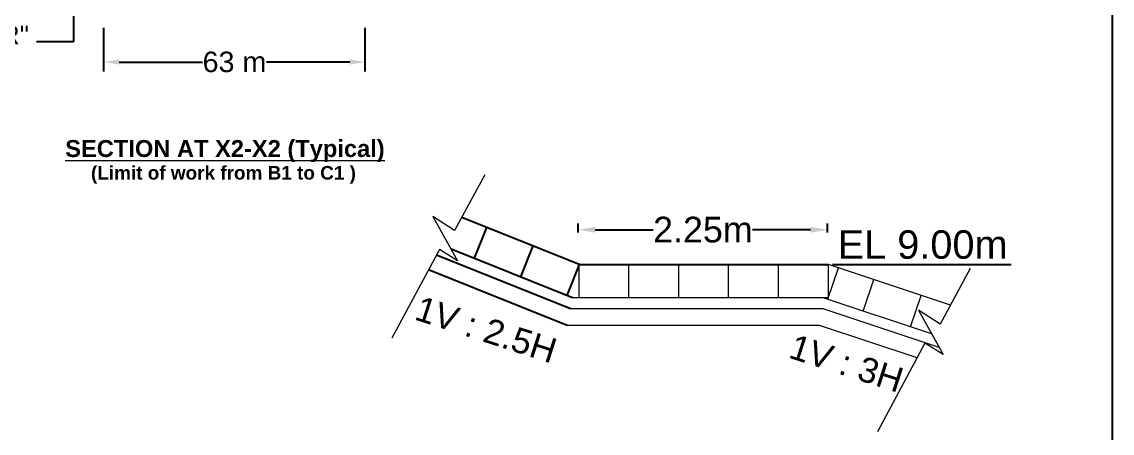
# Model space of a CAD drawing. Header units: inches. Extents: x -8940 to 26362, y -28010 to 990.
# Drawn here: x 4175.6 to 4239.4, y -21374.1 to -21350 of the extents above; entities that cross this region are included whole.
import ezdxf

# ---------------------------------------------------------------- set-up
doc = ezdxf.new("R2010")
doc.units = ezdxf.units.IN
doc.header["$MEASUREMENT"] = 0
doc.header["$PDMODE"] = 3
doc.layers.add('Layer1', color=7, linetype='Continuous', lineweight=13)
doc.layers.add('LINE', color=7, linetype='Continuous')
doc.styles.add('Arial B heading -200', font='arialbd.ttf', dxfattribs={"height": 0.6})
doc.styles.add('dim', font='isocp.shx')
doc.styles.get("Standard").update_dxf_attribs({"font": 'arial.ttf'})
doc.dimstyles.get("Standard").update_dxf_attribs({"dimtxt": 0.18, "dimasz": 0.18, "dimexe": 0.18, "dimexo": 0.0625, "dimgap": 0.09, "dimtad": 0, "dimtih": 1, "dimtoh": 1, "dimdec": 4, "dimzin": 0, "dimdsep": 46, "dimtxsty": 'Standard', "dimcen": 0.09, "dimadec": 0, "dimazin": 0, "dimtfac": 1, "dimtdec": 4, "dimtofl": 0, "dimtmove": 0, "dimatfit": 3, "dimfxl": 1, "dimtolj": 1, "dimtzin": 0, "dimarcsym": 0})
doc.dimstyles.new('STANDARD$0', dxfattribs={"dimscale": 0, "dimtxt": 8, "dimasz": 8, "dimexe": 4, "dimexo": 0, "dimgap": 2, "dimtad": 1, "dimdec": 0, "dimzin": 0, "dimdsep": 46, "dimtxsty": 'dim', "dimblk": 'DOTSMALL', "dimcen": 1, "dimclrd": 6, "dimclre": 6, "dimclrt": 256, "dimadec": 0, "dimazin": 0, "dimtfac": 1, "dimtdec": 0, "dimtix": 1, "dimtofl": 0, "dimtmove": 1, "dimatfit": 3, "dimldrblk": 'DOTSMALL', "dimfxl": 6, "dimtolj": 1, "dimtzin": 0, "dimarcsym": 0})

# ---------------------------------------------------------------- blocks, each defined once
blk = doc.blocks.new('*D66')
at = {"layer": 'Defpoints', "color": 0, "ltscale": 0.5, "transparency": 16777216}
for p in [(4195.686, -21352.396), (4180.403, -21353.948), (4195.686, -21353.948)]:
    blk.add_point(p, dxfattribs=at)
at = {"layer": 'LINE', "color": 7, "ltscale": 0.5, "transparency": 16777216}
for p, q in [((4180.403, -21352.948), (4180.403, -21350.396)), ((4195.686, -21352.948), (4195.686, -21350.396)), ((4181.303, -21352.396), (4186.177, -21352.396)), ((4194.786, -21352.396), (4189.912, -21352.396))]:
    blk.add_line(p, q, dxfattribs=at)
for points in [[(4181.303, -21352.246), (4181.303, -21352.546), (4180.403, -21352.396)], [(4194.786, -21352.246), (4194.786, -21352.546), (4195.686, -21352.396)]]:
    blk.add_solid(points, dxfattribs=at)
at = {"layer": 'LINE', "color": 7, "lineweight": 20, "ltscale": 0.5, "transparency": 16777216, "insert": (4188.045, -21352.396), "char_height": 1.2, "attachment_point": 5}
blk.add_mtext('\\A1;63 m ', dxfattribs=at)
blk = doc.blocks.new('*D80')
at = {"layer": 'Defpoints', "color": 0, "linetype": 'ByBlock', "ltscale": 0.5, "transparency": 16777216}
for p in [(4222.729, -21362.203), (4208.149, -21366.527), (4222.729, -21366.527)]:
    blk.add_point(p, dxfattribs=at)
at = {"layer": 'LINE', "color": 0, "lineweight": -2, "ltscale": 0.5, "transparency": 16777216}
for p, q in [((4208.149, -21362.353), (4208.149, -21361.839)), ((4209.149, -21362.203), (4212.535, -21362.203)), ((4221.729, -21362.203), (4218.343, -21362.203)), ((4222.729, -21362.353), (4222.729, -21361.839))]:
    blk.add_line(p, q, dxfattribs=at)
at = {"layer": 'LINE', "color": 0, "linetype": 'ByBlock', "ltscale": 0.5, "transparency": 16777216}
for points in [[(4209.149, -21362.036), (4209.149, -21362.37), (4208.149, -21362.203)], [(4221.729, -21362.036), (4221.729, -21362.37), (4222.729, -21362.203)]]:
    blk.add_solid(points, dxfattribs=at)
at = {"layer": 'LINE', "color": 0, "linetype": 'ByBlock', "lineweight": 20, "ltscale": 0.5, "transparency": 16777216, "insert": (4215.439, -21362.203), "char_height": 0.85, "attachment_point": 5}
blk.add_mtext('\\A1;{\\H1.765x;2.25m}', dxfattribs=at)

msp = doc.modelspace()

# ---------------------------------------------------------------- linework, layer by layer
at = {"color": 0, "linetype": 'Continuous', "lineweight": -3, "ltscale": 0.5}
for p, q in [((4208.195654, -21364.233172), (4201.333794, -21361.488429)), ((4202.780778, -21362.067222), (4202.058794, -21363.872181)), ((4207.821273, -21366.177172), (4200.710816, -21363.332989)), ((4205.488216, -21363.150197), (4204.766232, -21364.955156)), ((4207.69648, -21366.825172), (4199.856408, -21363.689144)), ((4207.50929, -21367.797172), (4199.39364, -21364.550913)), ((4208.195654, -21364.233172), (4207.47367, -21366.038131)), ((4208.195654, -21364.233172), (4222.775654, -21364.233172)), ((4223.019717, -21364.233172), (4233.45902, -21364.233172))]:
    msp.add_line(p, q, dxfattribs=at)
at = {"color": 0, "linetype": 'Continuous', "lineweight": 20, "ltscale": 0.5}
for p, q in [((4222.746227, -21366.268983), (4223.359913, -21364.427926)), ((4229.914329, -21366.612731), (4222.775654, -21364.233172)), ((4224.814299, -21366.958341), (4225.427985, -21365.117283)), ((4227.58066, -21367.880461), (4228.194346, -21366.039403)), ((4228.81189, -21368.290871), (4222.470794, -21366.177172)), ((4229.258078, -21369.08845), (4222.468245, -21366.825172)), ((4227.961999, -21369.695867), (4222.265915, -21367.797172))]:
    msp.add_line(p, q, dxfattribs=at)
at = {"layer": 'Layer1', "color": 7, "lineweight": 20}
for p, q in [((4208.195654, -21366.201958), (4208.195654, -21364.233172)), ((4211.111654, -21366.177172), (4211.111654, -21364.233172)), ((4214.027654, -21366.201958), (4214.027654, -21364.233172)), ((4216.943654, -21366.188107), (4216.943654, -21364.233172)), ((4216.943654, -21366.177172), (4216.943654, -21364.233172)), ((4216.943654, -21366.177172), (4216.943654, -21364.233172)), ((4219.859654, -21366.177172), (4219.859654, -21364.233172)), ((4222.775654, -21366.177172), (4222.775654, -21364.233172)), ((4222.775654, -21366.177172), (4207.821273, -21366.177172)), ((4222.775654, -21366.177172), (4214.027654, -21366.177172)), ((4222.102276, -21366.825172), (4207.69648, -21366.825172)), ((4222.468245, -21366.825172), (4207.69648, -21366.825172)), ((4222.265915, -21367.797172), (4207.50929, -21367.797172))]:
    msp.add_line(p, q, dxfattribs=at)
at = {"layer": 'LINE', "color": 7, "lineweight": -2, "ltscale": 0.5}
msp.add_lwpolyline([(4048.862227, -21439.912039), (4048.862227, -21305.192796), (4239.374287, -21305.192796), (4239.374287, -21439.912039), (4048.862227, -21439.912039)], close=True, dxfattribs=at)
at = {"layer": 'LINE', "color": 7, "lineweight": 15, "ltscale": 0.5}
for points in [[(4202.679944, -21358.995962), (4200.922707, -21362.249577), (4199.647465, -21361.432206), (4201.096705, -21364.022782), (4200.032308, -21363.361582), (4197.250106, -21368.542614)], [(4231.070697, -21364.471656), (4229.31346, -21367.725271), (4228.038218, -21366.9079), (4229.487457, -21369.498475), (4228.42306, -21368.837275), (4225.640859, -21374.018308)]]:
    msp.add_lwpolyline(points, dxfattribs=at)

# ---------------------------------------------------------------- texts
at = {"color": 0, "linetype": 'Continuous', "lineweight": 20, "ltscale": 0.5, "insert": (4223.319314, -21362.234472), "char_height": 1.6623474, "width": 28.93936125, "attachment_point": 1}
msp.add_mtext('EL 9.00m ', dxfattribs=at)
at = {"color": 0, "linetype": 'Continuous', "lineweight": 20, "ltscale": 0.5, "char_height": 1.458, "width": 11.30407047, "attachment_point": 1, "rotation": 342.18661165}
for s, insert in [('1V : 2.5H', (4198.945455, -21366.040373)), ('1V : 3H', (4220.828629, -21368.273395))]:
    msp.add_mtext(s, dxfattribs=dict(at, insert=insert))
at = {"layer": 'LINE', "color": 7, "lineweight": 20, "ltscale": 0.5, "style": 'Arial B heading -200'}
for s, height, p in [('%%USECTION AT X2-X2 (Typical)', 0.99046911, (4178.149234, -21357.948677)), ('(Limit of work from B1 to C1 )', 0.79237529, (4179.654904, -21359.267709))]:
    msp.add_text(s, height=height, dxfattribs=at).set_placement(p)
at = {"layer": 'LINE', "color": 7, "lineweight": 20, "ltscale": 0.5, "insert": (4163.626943, -21350.270375), "char_height": 1.08842386, "width": 32.26269386, "attachment_point": 1}
msp.add_mtext('SEE DETAILS "R"', dxfattribs=at)
msp.add_mtext('SEE DETAILS "R"', dxfattribs=at)

# ---------------------------------------------------------------- dimensions: what is measured, and where the dimension line sits
at = {"layer": 'LINE', "color": 7, "lineweight": 20, "ltscale": 0.5}
dim = msp.add_linear_dim(base=(4195.686284, -21352.39605), p1=(4180.4028, -21353.948295), p2=(4195.686284, -21353.948295), text='63 m ', dimstyle='Standard', override={"dimtxt": 1.2, "dimasz": 0.9, "dimexe": 2, "dimexo": 1, "dimclrd": 7, "dimclre": 7, "dimclrt": 7, "dimfxl": 100, "dimfxlon": 1, "dimlwd": 65535, "dimlwe": 65535}, dxfattribs=at)
dim.commit()
dim.dimension.update_dxf_attribs({"geometry": '*D66', "text_midpoint": (4188.044542, -21352.39605), "dimtype": 160})
at = {"layer": 'LINE', "color": 0, "linetype": 'ByBlock', "lineweight": 20, "ltscale": 0.5}
dim = msp.add_linear_dim(base=(4222.72915, -21362.202856), p1=(4208.14915, -21366.527469), p2=(4222.72915, -21366.527469), text='{\\H1.765x;2.25m}', dimstyle='STANDARD$0', override={"dimscale": 1, "dimtxt": 0.85, "dimasz": 1, "dimexe": 0.364, "dimexo": 0.219, "dimgap": 0.09, "dimtad": 0, "dimlfac": 1000, "dimtxsty": 'Standard', "dimcen": 0.09, "dimclrd": 0, "dimclre": 0, "dimclrt": 0, "dimtix": 0, "dimtmove": 0, "dimfxl": 0.15, "dimfxlon": 1}, dxfattribs=at)
dim.commit()
dim.dimension.update_dxf_attribs({"geometry": '*D80', "text_midpoint": (4215.43915, -21362.202856)})

# ---------------------------------------------------------------- leaders
at = {"linetype": 'ByBlock', "lineweight": 20, "ltscale": 0.5}
msp.add_leader([(4178.629023, -21349.707922), (4178.625626, -21351.211452), (4176.468927, -21351.211452)], dimstyle='Standard', override={"dimgap": 0.09, "dimtad": 0, "dimfxl": 700, "dimfxlon": 1}, dxfattribs=at)
msp.add_leader([(4178.629023, -21349.707922), (4178.625626, -21351.211452), (4176.468927, -21351.211452)], dimstyle='Standard', override={"dimgap": 0.09, "dimtad": 0, "dimfxl": 700, "dimfxlon": 1}, dxfattribs=at)

doc.saveas('drawing.dxf')
